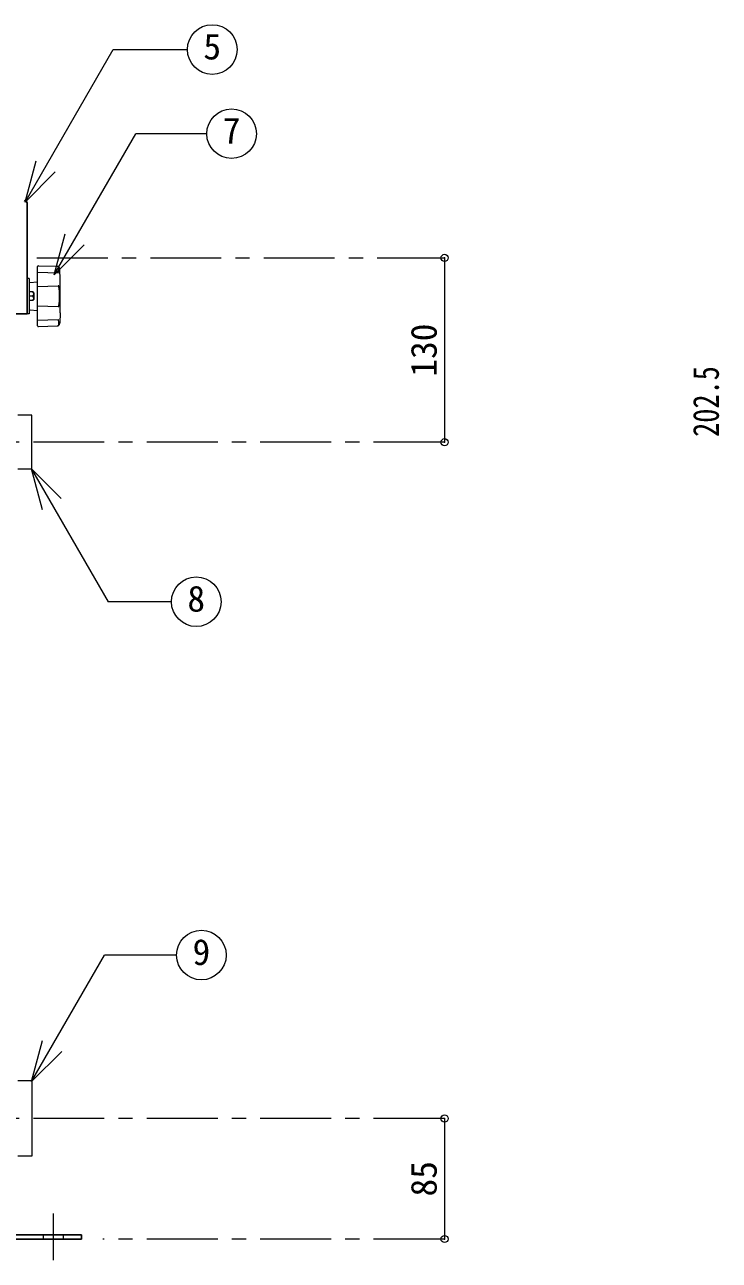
# Model space of a CAD drawing. Units: millimetres at full size, sheet at 1:10; details may follow other scales. Extents: x -2123 to 1927, y -1358 to 1452.
# Drawn here: x -1243 to -753, y -791 to 81 of the extents above; entities that cross this region are included whole.
import ezdxf
from ezdxf.enums import TextEntityAlignment as Align

# ---------------------------------------------------------------- set-up
doc = ezdxf.new("R2010")
doc.units = ezdxf.units.MM
doc.header["$LTSCALE"] = 10
doc.header["$PDMODE"] = 32
doc.header["$PDSIZE"] = 5
doc.linetypes.add('CHAIN1', pattern=[8, 5, -1, 1, -1])
doc.linetypes.add('DASHED1', pattern=[1.8, 1.2, -0.6])
doc.layers.add('0-0', color=7, linetype='Continuous', lineweight=18)
doc.styles.add('ＭＳ ゴシック', font='')
doc.styles.get('ＭＳ ゴシック').set_extended_font_data('MS Gothic')

msp = doc.modelspace()

# ---------------------------------------------------------------- linework, layer by layer
at = {"layer": '0-0'}
for p, q in [((-1222.14, -95.64), (-1164.61, 4)), ((-1114.47, 4), (-1164.61, 4)), ((-1242.54, -44.22), (-1234.78, -15.24)), ((-1242.54, -44.22), (-1221.33, -23.01)), ((-1222.14, -95.64), (-1214.37, -66.66)), ((-1222.14, -95.64), (-1200.93, -74.43)), ((-1233.8, -131.55), (-1233.8, -89.62)), ((-1233.8, -93.65), (-1219.25, -94.14)), ((-1233.29, -89.12), (-1220.14, -89.55)), ((-1217.82, -98.82), (-1218.2, -91.44)), ((-1239.8, -98.09), (-1241.3, -98.09)), ((-1239.34, -101.05), (-1233.8, -100.59)), ((-1233.8, -103.73), (-1219.25, -103.25)), ((-1217.8, -121.82), (-1217.8, -99.35)), ((-1237.18, -107.59), (-1239.8, -107.59)), ((-1237.18, -110.59), (-1239.8, -110.59)), ((-1236.55, -108.24), (-1236.55, -112.94)), ((-1237.18, -113.59), (-1239.8, -113.59)), ((-1239.34, -120.12), (-1233.8, -120.59)), ((-1233.8, -117.44), (-1219.25, -117.93)), ((-1233.8, -127.52), (-1219.25, -127.04)), ((-1217.82, -122.35), (-1218.2, -129.73)), ((-1233.29, -132.05), (-1220.14, -131.63)), ((-1237.8, -232.59), (-1247.8, -232.59)), ((-1238.44, -232.05), (-1230.67, -261.02)), ((-1238.44, -232.05), (-1217.23, -253.26)), ((-1238.44, -232.05), (-1184.12, -326.12)), ((-1139.41, -326.12), (-1184.12, -326.12)), ((-1238.07, -664.57), (-1186.55, -575.33)), ((-1135.78, -575.33), (-1186.55, -575.33)), ((-1238.07, -664.57), (-1230.3, -635.59)), ((-1238.07, -664.57), (-1216.85, -643.35)), ((-1237.8, -664.09), (-1247.8, -664.09)), ((-1237.8, -664.09), (-1237.8, -717.09)), ((-1237.8, -717.09), (-1247.8, -717.09))]:
    msp.add_line(p, q, dxfattribs=at)
at = {"layer": '0-0', "color": 5, "lineweight": 25}
for p, q in [((-1241.3, -45.09), (-1241.3, -123.09)), ((-1676.6, -123.09), (-1241.3, -123.09)), ((-1202.8, -772.59), (-1892.8, -772.59)), ((-1202.8, -775.59), (-1892.8, -775.59)), ((-1202.8, -772.59), (-1202.8, -775.59))]:
    msp.add_line(p, q, dxfattribs=at)
at = {"layer": '0-0', "color": 4, "linetype": 'CHAIN1', "lineweight": 9}
for p, q in [((-1234.3, -83.59), (-946.8, -83.59)), ((-946.8, -213.59), (-1312.8, -213.59)), ((-946.8, -690.59), (-1312.8, -690.59)), ((-1222.8, -757.59), (-1222.8, -790.59)), ((-946.8, -775.59), (-1187.8, -775.59))]:
    msp.add_line(p, q, dxfattribs=at)
at = {"layer": '0-0', "color": 4, "lineweight": 9}
for p, q in [((-946.8, -83.59), (-946.8, -213.59)), ((-946.8, -690.59), (-946.8, -775.59))]:
    msp.add_line(p, q, dxfattribs=at)
at = {"layer": '0-0', "color": 4, "linetype": 'DASHED1', "lineweight": 9}
for p, q in [((-1229.8, -772.59), (-1229.8, -775.59)), ((-1215.8, -772.59), (-1215.8, -775.59))]:
    msp.add_line(p, q, dxfattribs=at)
at = {"layer": '0-0'}
for points in [[(-1242.54, -44.22), (-1180.43, 63.36), (-1128.14, 63.36)], [(-1239.8, -98.09), (-1239.8, -123.09), (-1241.3, -123.09)], [(-1237.8, -232.59), (-1237.8, -194.59), (-1247.8, -194.59)]]:
    msp.add_lwpolyline(points, dxfattribs=at)
for centre in [(-1110.64, 63.36), (-1096.97, 4), (-1121.91, -326.12), (-1118.28, -575.33)]:
    msp.add_circle(centre, 17.5, dxfattribs=at)
at = {"layer": '0-0', "color": 5, "lineweight": 25}
msp.add_arc((-1243.3, -45.09), 2, 0, 90, dxfattribs=at)
at = {"layer": '0-0'}
for centre, radius, start, end in [((-1233.3, -89.62), 0.5, 88.15415, 180), ((-1220.2, -91.55), 2, 3.01913, 88.15415), ((-1228.76, -91.16), 9.96, 342.62002, 1.09064), ((-1220.87, -91.08), 2.07, 3.02757, 38.73305), ((-1239.3, -101.55), 0.5, 94.76364, 180), ((-1219.24, -103.75), 0.5, 7.29873, 91.90915), ((-1272.64, -110.59), 54.34, 352.70127, 7.29873), ((-1227.8, -99.35), 10, 0, 3.01913), ((-1238.12, -109.12), 1.79, 29.24063, 58.37188), ((-1238.66, -109.09), 2.11, 314.62454, 45.37546), ((-1238.66, -112.09), 2.11, 314.62454, 45.37546), ((-1238.12, -112.06), 1.79, 301.62812, 330.75937), ((-1239.3, -119.63), 0.5, 180, 265.23636), ((-1219.24, -117.43), 0.5, 268.09085, 352.70127), ((-1227.8, -121.82), 10, 356.98087, 0), ((-1220.2, -129.63), 2, 271.84585, 356.98087), ((-1228.76, -130.01), 9.96, 358.90936, 17.37998), ((-1220.87, -130.09), 2.07, 321.26695, 356.97243), ((-1233.3, -131.55), 0.5, 180, 271.84585)]:
    msp.add_arc(centre, radius, start, end, dxfattribs=at)
at = {"layer": '0-0', "color": 1}
for p in [(-946.8, -83.59), (-946.8, -213.59), (-946.8, -690.59), (-946.8, -775.59)]:
    msp.add_point(p, dxfattribs=at)

# ---------------------------------------------------------------- texts
at = {"layer": '0-0', "style": 'ＭＳ ゴシック'}
for s, p in [('5', (-1116.89, 50.86)), ('7', (-1103.22, -8.5)), ('8', (-1128.16, -338.62)), ('9', (-1124.53, -587.83))]:
    msp.add_text(s, height=18.33, dxfattribs=at).set_placement(p, align=Align.BOTTOM_LEFT)
for s, p in [('130', (-946.8, -167.34)), ('85', (-946.8, -745.59))]:
    msp.add_text(s, height=18.33, rotation=90, dxfattribs=at).set_placement(p, align=Align.BOTTOM_LEFT)
at = {"layer": '0-0', "style": 'ＭＳ ゴシック', "width": 0.8}
msp.add_text('202.5', height=18.33, rotation=90, dxfattribs=at).set_placement((-747.8, -209.84), align=Align.BOTTOM_LEFT)

doc.saveas('drawing.dxf')
